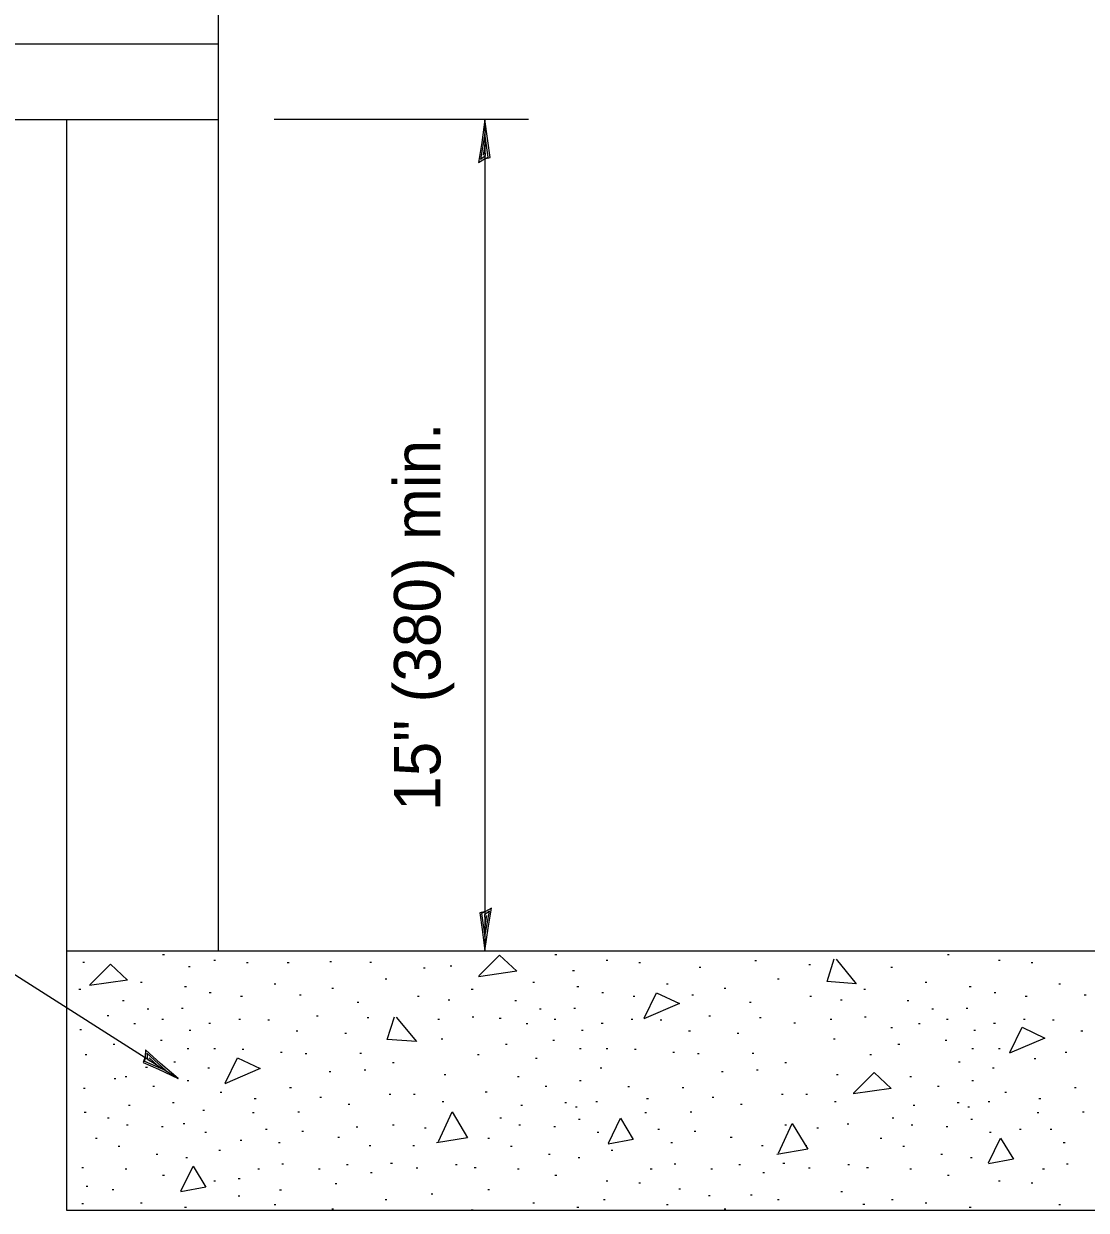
# Model space of a CAD drawing. Extents: x 40070 to 40750, y 78627 to 79067.
# Drawn here: x 40365.1 to 40420, y 78861.9 to 78923.1 of the extents above; entities that cross this region are included whole.
import ezdxf

# ---------------------------------------------------------------- set-up
doc = ezdxf.new("R2010")
doc.units = 0
for name, color, linetype in [('Design_EX_Roadway Dimensions', 7, 'Continuous'), ('Design_EX_Roadway Notes', 7, 'Continuous'), ('Removal_Items', 7, 'Continuous'), ('Topo_Building', 7, 'Continuous')]:
    doc.layers.add(name, color=color, linetype=linetype)

msp = doc.modelspace()

# ---------------------------------------------------------------- linework, layer by layer
at = {"layer": 'Design_EX_Roadway Dimensions'}
for p, q in [((40391.167, 78918.174), (40378.039, 78918.174)), ((40388.917, 78918.174), (40388.917, 78875.252))]:
    msp.add_line(p, q, dxfattribs=at)
for points in [[(40388.888, 78916.142), (40389.191, 78916.209), (40389.059, 78917.067), (40388.917, 78918.174), (40388.755, 78916.994), (40388.575, 78915.96), (40388.888, 78916.142), (40389.088, 78916.232), (40388.915, 78917.43), (40388.686, 78916.121), (40388.944, 78916.316), (40388.909, 78916.865), (40388.827, 78916.337)], [(40388.947, 78877.284), (40388.644, 78877.215), (40388.774, 78876.357), (40388.917, 78875.252), (40389.079, 78876.431), (40389.26, 78877.466), (40388.947, 78877.284), (40388.746, 78877.193), (40388.918, 78875.996), (40389.148, 78877.304), (40388.89, 78877.112), (40388.926, 78876.56), (40389.007, 78877.089)]]:
    msp.add_lwpolyline(points, dxfattribs=at)
at = {"layer": 'Design_EX_Roadway Notes'}
msp.add_line((40340.155, 78889.593), (40373.074, 78868.674), dxfattribs=at)
msp.add_lwpolyline([(40371.374, 78869.787), (40371.271, 78869.496), (40372.063, 78869.147), (40373.074, 78868.674), (40372.165, 78869.442), (40371.391, 78870.15), (40371.374, 78869.787), (40371.343, 78869.571), (40372.447, 78869.073), (40371.464, 78869.97), (40371.49, 78869.648), (40371.973, 78869.382), (40371.571, 78869.735)], dxfattribs=at)
at = {"layer": 'Removal_Items'}
for p, q in [((40372.274, 78875.066), (40372.363, 78875.066)), ((40392.533, 78875.066), (40392.62, 78875.066)), ((40412.791, 78875.066), (40412.881, 78875.066)), ((40368.157, 78874.682), (40368.247, 78874.682)), ((40373.615, 78874.452), (40373.702, 78874.452)), ((40374.913, 78874.779), (40375.001, 78874.779)), ((40376.606, 78874.665), (40376.695, 78874.665)), ((40378.711, 78874.649), (40378.799, 78874.649)), ((40380.913, 78874.715), (40381.001, 78874.715)), ((40382.966, 78874.673), (40383.055, 78874.673)), ((40385.743, 78874.386), (40385.833, 78874.386)), ((40387.127, 78874.485), (40387.214, 78874.485)), ((40395.172, 78874.779), (40395.259, 78874.779)), ((40396.865, 78874.665), (40396.952, 78874.665)), ((40399.981, 78874.418), (40400.069, 78874.418)), ((40402.852, 78874.758), (40402.939, 78874.758)), ((40405.639, 78874.554), (40405.726, 78874.554)), ((40409.872, 78874.418), (40409.959, 78874.418)), ((40415.431, 78874.779), (40415.518, 78874.779)), ((40417.123, 78874.665), (40417.211, 78874.665)), ((40383.761, 78873.81), (40383.85, 78873.81)), ((40393.444, 78874.25), (40393.532, 78874.25)), ((40404.019, 78873.81), (40404.109, 78873.81)), ((40367.954, 78873.278), (40368.043, 78873.278)), ((40371.133, 78873.638), (40371.221, 78873.638)), ((40373.41, 78873.41), (40373.498, 78873.41)), ((40374.685, 78873.105), (40374.773, 78873.105)), ((40378.033, 78873.563), (40378.123, 78873.563)), ((40381.003, 78873.333), (40381.091, 78873.333)), ((40388.213, 78873.278), (40388.302, 78873.278)), ((40391.39, 78873.638), (40391.479, 78873.638)), ((40393.669, 78873.41), (40393.757, 78873.41)), ((40394.944, 78873.105), (40395.031, 78873.105)), ((40398.292, 78873.563), (40398.38, 78873.563)), ((40401.26, 78873.333), (40401.349, 78873.333)), ((40408.471, 78873.278), (40408.561, 78873.278)), ((40411.649, 78873.638), (40411.738, 78873.638)), ((40413.926, 78873.41), (40414.015, 78873.41)), ((40415.203, 78873.105), (40415.29, 78873.105)), ((40418.551, 78873.563), (40418.639, 78873.563)), ((40370.201, 78872.687), (40370.288, 78872.687)), ((40376.302, 78872.915), (40376.39, 78872.915)), ((40379.347, 78872.991), (40379.435, 78872.991)), ((40382.315, 78872.612), (40382.404, 78872.612)), ((40385.435, 78872.915), (40385.524, 78872.915)), ((40387.015, 78872.726), (40387.103, 78872.726)), ((40390.459, 78872.687), (40390.547, 78872.687)), ((40396.561, 78872.915), (40396.648, 78872.915)), ((40399.604, 78872.991), (40399.693, 78872.991)), ((40402.573, 78872.612), (40402.661, 78872.612)), ((40405.693, 78872.915), (40405.783, 78872.915)), ((40407.272, 78872.726), (40407.361, 78872.726)), ((40410.716, 78872.687), (40410.805, 78872.687)), ((40416.818, 78872.915), (40416.907, 78872.915)), ((40419.863, 78872.991), (40419.952, 78872.991)), ((40369.408, 78871.922), (40369.495, 78871.922)), ((40371.475, 78872.268), (40371.565, 78872.268)), ((40373.245, 78872.306), (40373.335, 78872.306)), ((40380.223, 78871.907), (40380.311, 78871.907)), ((40388.251, 78871.85), (40388.341, 78871.85)), ((40391.734, 78872.268), (40391.822, 78872.268)), ((40393.504, 78872.306), (40393.592, 78872.306)), ((40400.48, 78871.907), (40400.569, 78871.907)), ((40408.51, 78871.85), (40408.598, 78871.85)), ((40411.993, 78872.268), (40412.08, 78872.268)), ((40413.763, 78872.306), (40413.85, 78872.306)), ((40370.791, 78871.508), (40370.879, 78871.508)), ((40372.237, 78871.736), (40372.325, 78871.736)), ((40374.667, 78871.526), (40374.754, 78871.526)), ((40376.207, 78871.736), (40376.296, 78871.736)), ((40377.71, 78871.697), (40377.799, 78871.697)), ((40382.828, 78871.812), (40382.917, 78871.812)), ((40386.482, 78871.736), (40386.571, 78871.736)), ((40389.658, 78871.79), (40389.746, 78871.79)), ((40391.048, 78871.508), (40391.137, 78871.508)), ((40392.494, 78871.736), (40392.583, 78871.736)), ((40394.924, 78871.526), (40395.013, 78871.526)), ((40396.465, 78871.736), (40396.555, 78871.736)), ((40397.969, 78871.697), (40398.058, 78871.697)), ((40403.087, 78871.812), (40403.176, 78871.812)), ((40404.859, 78871.539), (40404.947, 78871.539)), ((40406.741, 78871.736), (40406.828, 78871.736)), ((40409.872, 78871.304), (40409.959, 78871.304)), ((40411.307, 78871.508), (40411.396, 78871.508)), ((40412.753, 78871.736), (40412.842, 78871.736)), ((40415.182, 78871.526), (40415.27, 78871.526)), ((40416.722, 78871.736), (40416.811, 78871.736)), ((40418.227, 78871.697), (40418.315, 78871.697)), ((40367.993, 78871.2), (40368.082, 78871.2)), ((40372.16, 78870.651), (40372.249, 78870.651)), ((40373.638, 78871.164), (40373.726, 78871.164)), ((40379.174, 78871.127), (40379.263, 78871.127)), ((40381.687, 78871.013), (40381.775, 78871.013)), ((40386.653, 78870.708), (40386.742, 78870.708)), ((40392.419, 78870.651), (40392.508, 78870.651)), ((40393.897, 78871.164), (40393.985, 78871.164)), ((40399.435, 78871.127), (40399.522, 78871.127)), ((40401.944, 78871.013), (40402.033, 78871.013)), ((40406.911, 78870.708), (40407.001, 78870.708)), ((40412.677, 78870.651), (40412.765, 78870.651)), ((40414.154, 78871.164), (40414.243, 78871.164)), ((40419.691, 78871.127), (40419.781, 78871.127)), ((40369.724, 78870.441), (40369.813, 78870.441)), ((40373.543, 78870.213), (40373.632, 78870.213)), ((40374.913, 78870.213), (40375.001, 78870.213)), ((40376.377, 78870.176), (40376.467, 78870.176)), ((40378.357, 78870.023), (40378.445, 78870.023)), ((40382.449, 78869.984), (40382.537, 78869.984)), ((40389.983, 78870.441), (40390.072, 78870.441)), ((40393.801, 78870.213), (40393.891, 78870.213)), ((40395.172, 78870.213), (40395.259, 78870.213)), ((40396.636, 78870.176), (40396.724, 78870.176)), ((40398.616, 78870.023), (40398.703, 78870.023)), ((40402.706, 78869.984), (40402.795, 78869.984)), ((40410.241, 78870.441), (40410.331, 78870.441)), ((40414.06, 78870.213), (40414.148, 78870.213)), ((40415.431, 78870.213), (40415.518, 78870.213)), ((40418.875, 78870.023), (40418.962, 78870.023)), ((40368.278, 78869.909), (40368.367, 78869.909)), ((40372.846, 78869.528), (40372.933, 78869.528)), ((40379.632, 78869.966), (40379.72, 78869.966)), ((40384.141, 78869.49), (40384.231, 78869.49)), ((40388.537, 78869.909), (40388.626, 78869.909)), ((40391.527, 78869.726), (40391.615, 78869.726)), ((40399.891, 78869.966), (40399.979, 78869.966)), ((40404.4, 78869.49), (40404.488, 78869.49)), ((40408.795, 78869.909), (40408.883, 78869.909)), ((40413.362, 78869.528), (40413.451, 78869.528)), ((40417.267, 78869.702), (40417.355, 78869.702)), ((40370.335, 78868.766), (40370.423, 78868.766)), ((40371.397, 78869.25), (40371.485, 78869.25)), ((40374.608, 78869.223), (40374.697, 78869.223)), ((40380.869, 78869.034), (40380.958, 78869.034)), ((40382.677, 78869.109), (40382.765, 78869.109)), ((40386.805, 78868.881), (40386.895, 78868.881)), ((40390.592, 78868.766), (40390.681, 78868.766)), ((40394.867, 78869.223), (40394.956, 78869.223)), ((40401.127, 78869.034), (40401.217, 78869.034)), ((40402.934, 78869.109), (40403.023, 78869.109)), ((40407.064, 78868.881), (40407.152, 78868.881)), ((40410.85, 78868.766), (40410.938, 78868.766)), ((40415.125, 78869.223), (40415.215, 78869.223)), ((40368.19, 78868.173), (40368.278, 78868.173)), ((40369.769, 78868.665), (40369.858, 78868.665)), ((40371.761, 78868.272), (40371.85, 78868.272)), ((40373.543, 78868.557), (40373.632, 78868.557)), ((40378.832, 78868.196), (40378.921, 78868.196)), ((40392.019, 78868.272), (40392.107, 78868.272)), ((40393.801, 78868.557), (40393.891, 78868.557)), ((40396.3, 78868.254), (40396.388, 78868.254)), ((40399.091, 78868.196), (40399.178, 78868.196)), ((40412.278, 78868.272), (40412.365, 78868.272)), ((40414.06, 78868.557), (40414.148, 78868.557)), ((40419.349, 78868.196), (40419.439, 78868.196)), ((40375.237, 78867.968), (40375.325, 78867.968)), ((40377.007, 78867.644), (40377.095, 78867.644)), ((40380.392, 78867.702), (40380.481, 78867.702)), ((40383.97, 78867.854), (40384.058, 78867.854)), ((40385.227, 78867.854), (40385.314, 78867.854)), ((40388.935, 78867.975), (40389.023, 78867.975)), ((40397.264, 78867.644), (40397.353, 78867.644)), ((40400.651, 78867.702), (40400.74, 78867.702)), ((40404.229, 78867.854), (40404.317, 78867.854)), ((40405.484, 78867.854), (40405.573, 78867.854)), ((40415.753, 78867.968), (40415.842, 78867.968)), ((40417.523, 78867.644), (40417.612, 78867.644)), ((40368.229, 78866.925), (40368.319, 78866.925)), ((40370.506, 78867.284), (40370.593, 78867.284)), ((40372.789, 78867.435), (40372.877, 78867.435)), ((40374.344, 78867.039), (40374.433, 78867.039)), ((40379.251, 78866.94), (40379.339, 78866.94)), ((40381.858, 78867.341), (40381.946, 78867.341)), ((40386.71, 78867.474), (40386.799, 78867.474)), ((40390.765, 78867.284), (40390.852, 78867.284)), ((40393.046, 78867.435), (40393.135, 78867.435)), ((40393.592, 78867.207), (40393.681, 78867.207)), ((40394.639, 78867.474), (40394.726, 78867.474)), ((40399.51, 78866.94), (40399.598, 78866.94)), ((40402.117, 78867.341), (40402.205, 78867.341)), ((40406.968, 78867.474), (40407.056, 78867.474)), ((40411.021, 78867.284), (40411.111, 78867.284)), ((40413.305, 78867.435), (40413.394, 78867.435)), ((40413.85, 78867.207), (40413.938, 78867.207)), ((40414.897, 78867.474), (40414.985, 78867.474)), ((40419.769, 78866.94), (40419.856, 78866.94)), ((40369.421, 78866.642), (40369.508, 78866.642)), ((40373.335, 78866.352), (40373.422, 78866.352)), ((40376.911, 78866.909), (40377.001, 78866.909)), ((40389.679, 78866.642), (40389.767, 78866.642)), ((40393.744, 78866.567), (40393.832, 78866.567)), ((40397.17, 78866.909), (40397.257, 78866.909)), ((40407.623, 78866.336), (40407.712, 78866.336)), ((40409.936, 78866.642), (40410.025, 78866.642)), ((40414.003, 78866.567), (40414.091, 78866.567)), ((40417.429, 78866.909), (40417.516, 78866.909)), ((40370.41, 78866.282), (40370.498, 78866.282)), ((40372.217, 78866.186), (40372.306, 78866.186)), ((40374.457, 78865.901), (40374.545, 78865.901)), ((40377.577, 78866.054), (40377.665, 78866.054)), ((40379.461, 78865.958), (40379.549, 78865.958)), ((40382.261, 78866.168), (40382.348, 78866.168)), ((40384.141, 78866.282), (40384.231, 78866.282)), ((40385.797, 78866.129), (40385.885, 78866.129)), ((40390.669, 78866.282), (40390.757, 78866.282)), ((40392.475, 78866.186), (40392.565, 78866.186)), ((40394.714, 78865.901), (40394.803, 78865.901)), ((40397.836, 78866.054), (40397.923, 78866.054)), ((40399.718, 78865.958), (40399.807, 78865.958)), ((40404.4, 78866.282), (40404.488, 78866.282)), ((40406.054, 78866.129), (40406.143, 78866.129)), ((40410.926, 78866.282), (40411.015, 78866.282)), ((40412.734, 78866.186), (40412.822, 78866.186)), ((40414.973, 78865.901), (40415.062, 78865.901)), ((40416.509, 78866.052), (40416.598, 78866.052)), ((40418.095, 78866.054), (40418.182, 78866.054)), ((40368.811, 78865.596), (40368.901, 78865.596)), ((40369.972, 78865.178), (40370.06, 78865.178)), ((40376.281, 78865.482), (40376.369, 78865.482)), ((40378.262, 78865.368), (40378.351, 78865.368)), ((40381.325, 78865.634), (40381.414, 78865.634)), ((40382.942, 78865.215), (40383.031, 78865.215)), ((40385.188, 78865.215), (40385.276, 78865.215)), ((40389.07, 78865.596), (40389.158, 78865.596)), ((40390.231, 78865.178), (40390.319, 78865.178)), ((40398.52, 78865.368), (40398.608, 78865.368)), ((40401.583, 78865.634), (40401.673, 78865.634)), ((40403.201, 78865.215), (40403.29, 78865.215)), ((40405.447, 78865.215), (40405.535, 78865.215)), ((40409.329, 78865.596), (40409.416, 78865.596)), ((40410.488, 78865.178), (40410.577, 78865.178)), ((40418.779, 78865.368), (40418.867, 78865.368)), ((40371.932, 78864.759), (40372.021, 78864.759)), ((40373.467, 78864.588), (40373.555, 78864.588)), ((40375.178, 78864.968), (40375.267, 78864.968)), ((40392.19, 78864.759), (40392.278, 78864.759)), ((40393.726, 78864.588), (40393.813, 78864.588)), ((40395.437, 78864.968), (40395.526, 78864.968)), ((40412.449, 78864.759), (40412.537, 78864.759)), ((40413.983, 78864.588), (40414.072, 78864.588)), ((40368.107, 78864.074), (40368.196, 78864.074)), ((40370.333, 78863.997), (40370.422, 78863.997)), ((40377.197, 78863.997), (40377.284, 78863.997)), ((40378.433, 78864.264), (40378.522, 78864.264)), ((40380.317, 78863.997), (40380.406, 78863.997)), ((40381.763, 78864.227), (40381.852, 78864.227)), ((40384.046, 78864.302), (40384.135, 78864.302)), ((40385.359, 78864.056), (40385.449, 78864.056)), ((40387.396, 78864.227), (40387.484, 78864.227)), ((40388.365, 78864.074), (40388.455, 78864.074)), ((40390.591, 78863.997), (40390.681, 78863.997)), ((40397.455, 78863.997), (40397.543, 78863.997)), ((40398.691, 78864.264), (40398.781, 78864.264)), ((40400.575, 78863.997), (40400.665, 78863.997)), ((40402.021, 78864.227), (40402.111, 78864.227)), ((40404.305, 78864.302), (40404.392, 78864.302)), ((40405.618, 78864.056), (40405.706, 78864.056)), ((40407.655, 78864.227), (40407.742, 78864.227)), ((40408.624, 78864.074), (40408.712, 78864.074)), ((40410.85, 78863.997), (40410.938, 78863.997)), ((40417.712, 78863.997), (40417.801, 78863.997)), ((40418.95, 78864.264), (40419.038, 78864.264)), ((40372.274, 78863.675), (40372.363, 78863.675)), ((40374.913, 78863.39), (40375.001, 78863.39)), ((40376.179, 78863.504), (40376.269, 78863.504)), ((40383.001, 78863.808), (40383.088, 78863.808)), ((40392.533, 78863.675), (40392.62, 78863.675)), ((40395.172, 78863.39), (40395.259, 78863.39)), ((40396.865, 78863.274), (40396.952, 78863.274)), ((40403.258, 78863.808), (40403.347, 78863.808)), ((40412.791, 78863.675), (40412.881, 78863.675)), ((40415.431, 78863.39), (40415.518, 78863.39)), ((40417.123, 78863.274), (40417.211, 78863.274)), ((40368.322, 78863.111), (40368.41, 78863.111)), ((40369.67, 78862.946), (40369.759, 78862.946)), ((40378.316, 78862.913), (40378.405, 78862.913)), ((40381.177, 78863.241), (40381.265, 78863.241)), ((40386.14, 78862.716), (40386.229, 78862.716)), ((40389.067, 78862.946), (40389.154, 78862.946)), ((40398.931, 78862.97), (40399.021, 78862.97)), ((40400.455, 78862.631), (40400.545, 78862.631)), ((40402.622, 78862.664), (40402.711, 78862.664)), ((40407.298, 78862.835), (40407.386, 78862.835)), ((40368.1, 78862.211), (40368.188, 78862.211)), ((40371.133, 78862.248), (40371.221, 78862.248)), ((40373.41, 78862.019), (40373.498, 78862.019)), ((40376.179, 78862.617), (40376.267, 78862.617)), ((40378.033, 78862.172), (40378.123, 78862.172)), ((40383.761, 78862.419), (40383.85, 78862.419)), ((40391.39, 78862.248), (40391.479, 78862.248)), ((40393.669, 78862.019), (40393.757, 78862.019)), ((40395.037, 78862.428), (40395.124, 78862.428)), ((40398.292, 78862.172), (40398.38, 78862.172)), ((40404.019, 78862.419), (40404.109, 78862.419)), ((40408.435, 78862.175), (40408.525, 78862.175)), ((40409.905, 78862.428), (40409.995, 78862.428)), ((40411.649, 78862.248), (40411.738, 78862.248)), ((40413.926, 78862.019), (40414.015, 78862.019)), ((40418.551, 78862.172), (40418.639, 78862.172)), ((40381.003, 78861.944), (40381.091, 78861.944)), ((40388.213, 78861.885), (40388.302, 78861.885)), ((40401.26, 78861.944), (40401.349, 78861.944))]:
    msp.add_line(p, q, dxfattribs=at)
for points in [[(40388.606, 78873.965), (40389.671, 78875.03), (40390.556, 78874.208), (40388.587, 78873.92)], [(40368.512, 78873.506), (40369.577, 78874.568), (40370.464, 78873.749), (40368.493, 78873.461)], [(40407.044, 78874.82), (40408.087, 78873.558), (40406.579, 78873.668), (40406.956, 78874.844)], [(40397.137, 78871.778), (40397.78, 78873.086), (40398.955, 78872.532), (40397.123, 78871.752)], [(40384.339, 78871.838), (40385.383, 78870.575), (40383.875, 78870.686), (40384.252, 78871.86)], [(40416.014, 78870.003), (40416.658, 78871.311), (40417.832, 78870.758), (40416.001, 78869.978)], [(40375.498, 78868.425), (40376.141, 78869.733), (40377.316, 78869.18), (40375.484, 78868.398)], [(40407.944, 78867.915), (40409.008, 78868.979), (40409.894, 78868.16), (40407.925, 78867.872)], [(40386.512, 78865.412), (40387.22, 78866.94), (40388.018, 78865.61), (40386.422, 78865.346)], [(40395.289, 78865.326), (40395.908, 78866.612), (40396.573, 78865.526), (40395.277, 78865.28)], [(40404.074, 78864.819), (40404.784, 78866.348), (40405.582, 78865.019), (40403.986, 78864.752)], [(40414.921, 78864.308), (40415.543, 78865.592), (40416.208, 78864.506), (40414.91, 78864.261)], [(40373.222, 78862.86), (40373.843, 78864.146), (40374.508, 78863.06), (40373.21, 78862.814)]]:
    msp.add_lwpolyline(points, dxfattribs=at)
at = {"layer": 'Topo_Building'}
for p, q in [((40375.136, 79002.437), (40375.136, 78875.252)), ((40342.603, 78922.082), (40375.136, 78922.082)), ((40340.996, 78918.174), (40375.136, 78918.174)), ((40367.317, 78918.174), (40367.317, 78861.866)), ((40367.317, 78875.252), (40449.893, 78875.252)), ((40367.317, 78861.866), (40449.893, 78861.866))]:
    msp.add_line(p, q, dxfattribs=at)

# ---------------------------------------------------------------- texts
at = {"layer": 'Design_EX_Roadway Dimensions'}
msp.add_text('15" (380) min.', height=2.4, rotation=90, dxfattribs=at).set_placement((40386.619, 78882.481))

doc.saveas('drawing.dxf')
